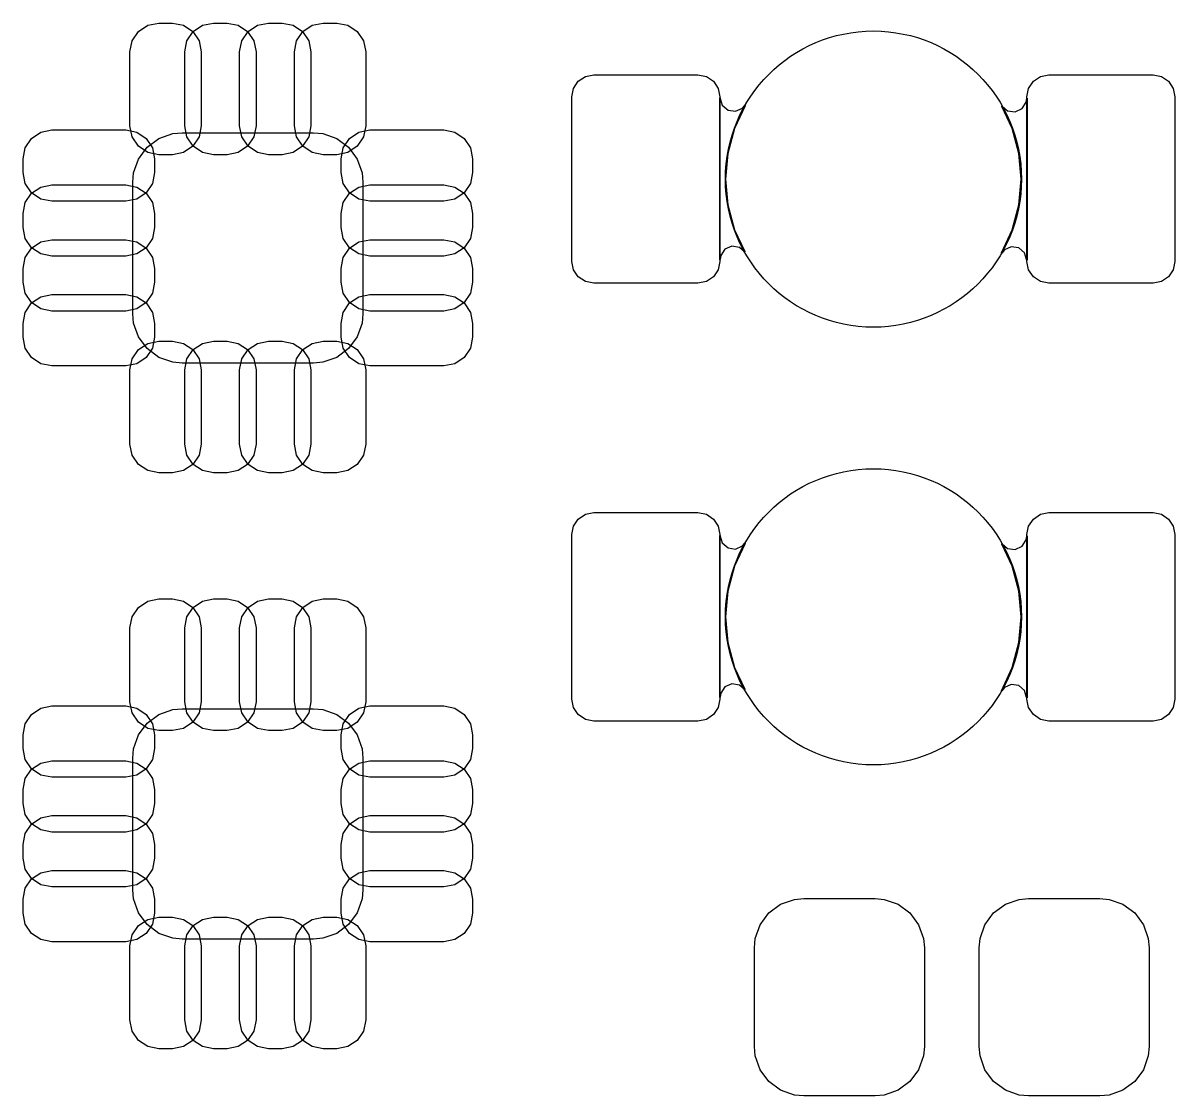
# Model space of a CAD drawing. Extents: x 4.32 to 8.86, y -5.17 to -1.84.
# Drawn here: x 8.4475 to 8.8611, y -4.2516 to -3.8665 of the extents above; entities that cross this region are included whole.
import ezdxf

# ---------------------------------------------------------------- set-up
doc = ezdxf.new("R2010")
doc.units = 0
doc.header["$MEASUREMENT"] = 0
doc.layers.add('BLACK', color=7, linetype='CONTINUOUS')

msp = doc.modelspace()

# ---------------------------------------------------------------- linework, layer by layer
at = {"layer": 'BLACK', "linetype": 'CONTINUOUS'}
for p, q in [((8.49225, -3.86732), (8.49621, -3.86654)), ((8.49621, -3.86654), (8.50113, -3.86654)), ((8.50113, -3.86654), (8.50508, -3.86732)), ((8.51194, -3.86732), (8.51589, -3.86654)), ((8.51589, -3.86654), (8.52081, -3.86654)), ((8.52081, -3.86654), (8.52477, -3.86732)), ((8.53162, -3.86732), (8.53558, -3.86654)), ((8.53558, -3.86654), (8.5405, -3.86654)), ((8.5405, -3.86654), (8.54445, -3.86732)), ((8.55131, -3.86732), (8.55526, -3.86654)), ((8.55526, -3.86654), (8.56018, -3.86654)), ((8.56018, -3.86654), (8.56414, -3.86732)), ((8.48666, -3.87292), (8.4889, -3.86956)), ((8.4889, -3.86956), (8.49225, -3.86732)), ((8.50508, -3.86732), (8.50844, -3.86956)), ((8.50635, -3.87292), (8.50859, -3.86956)), ((8.50844, -3.86956), (8.51068, -3.87292)), ((8.50859, -3.86956), (8.51194, -3.86732)), ((8.52477, -3.86732), (8.52812, -3.86956)), ((8.52603, -3.87292), (8.52827, -3.86956)), ((8.52812, -3.86956), (8.53036, -3.87292)), ((8.52827, -3.86956), (8.53162, -3.86732)), ((8.54445, -3.86732), (8.54781, -3.86956)), ((8.54572, -3.87292), (8.54796, -3.86956)), ((8.54781, -3.86956), (8.55005, -3.87292)), ((8.54796, -3.86956), (8.55131, -3.86732)), ((8.56414, -3.86732), (8.56749, -3.86956)), ((8.56749, -3.86956), (8.56973, -3.87292)), ((8.48587, -3.87687), (8.48666, -3.87292)), ((8.50556, -3.87687), (8.50635, -3.87292)), ((8.51068, -3.87292), (8.51146, -3.87687)), ((8.52524, -3.87687), (8.52603, -3.87292)), ((8.53036, -3.87292), (8.53115, -3.87687)), ((8.54493, -3.87687), (8.54572, -3.87292)), ((8.55005, -3.87292), (8.55083, -3.87687)), ((8.56973, -3.87292), (8.57052, -3.87687)), ((8.48587, -3.90344), (8.48587, -3.87687)), ((8.50556, -3.90344), (8.50556, -3.87687)), ((8.51146, -3.87687), (8.51146, -3.90344)), ((8.52524, -3.90344), (8.52524, -3.87687)), ((8.53115, -3.87687), (8.53115, -3.90344)), ((8.54493, -3.90344), (8.54493, -3.87687)), ((8.55083, -3.87687), (8.55083, -3.90344)), ((8.57052, -3.87687), (8.57052, -3.90344)), ((8.64515, -3.88999), (8.64686, -3.88744)), ((8.64686, -3.88744), (8.64941, -3.88573)), ((8.64941, -3.88573), (8.65242, -3.88513)), ((8.65242, -3.88513), (8.68983, -3.88513)), ((8.68983, -3.88513), (8.69284, -3.88573)), ((8.69284, -3.88573), (8.69539, -3.88744)), ((8.69539, -3.88744), (8.6971, -3.88999)), ((8.80854, -3.88999), (8.81024, -3.88744)), ((8.81024, -3.88744), (8.8128, -3.88573)), ((8.8128, -3.88573), (8.81581, -3.88513)), ((8.81581, -3.88513), (8.85321, -3.88513)), ((8.85321, -3.88513), (8.85623, -3.88573)), ((8.85623, -3.88573), (8.85878, -3.88744)), ((8.85878, -3.88744), (8.86049, -3.88999)), ((8.64455, -3.89301), (8.64515, -3.88999)), ((8.6971, -3.88999), (8.6977, -3.89301)), ((8.80794, -3.89301), (8.80854, -3.88999)), ((8.86049, -3.88999), (8.86109, -3.89301)), ((8.64455, -3.95206), (8.64455, -3.89301)), ((8.69762, -3.89342), (8.69766, -3.89335)), ((8.69762, -3.95139), (8.69762, -3.89342)), ((8.69766, -3.89335), (8.69774, -3.89335)), ((8.6977, -3.89301), (8.6977, -3.95206)), ((8.69774, -3.89335), (8.69778, -3.8934)), ((8.69778, -3.8934), (8.6978, -3.89347)), ((8.6978, -3.89347), (8.6978, -3.89348)), ((8.6978, -3.89348), (8.69781, -3.89359)), ((8.69781, -3.89359), (8.69783, -3.8936)), ((8.69783, -3.8936), (8.69784, -3.89362)), ((8.69784, -3.89362), (8.69855, -3.89604)), ((8.69855, -3.89604), (8.70061, -3.89782)), ((8.8062, -3.89723), (8.80767, -3.89492)), ((8.80767, -3.89492), (8.80786, -3.89357)), ((8.80786, -3.89357), (8.80791, -3.8935)), ((8.80791, -3.8935), (8.80799, -3.89352)), ((8.80794, -3.95206), (8.80794, -3.89301)), ((8.80799, -3.89352), (8.80802, -3.89358)), ((8.80802, -3.89358), (8.80802, -3.95159)), ((8.86109, -3.89301), (8.86109, -3.95206)), ((8.70061, -3.89782), (8.70331, -3.89821)), ((8.70675, -3.89624), (8.70295, -3.90438)), ((8.70331, -3.89821), (8.7058, -3.89707)), ((8.7058, -3.89707), (8.70662, -3.89615)), ((8.70662, -3.89615), (8.70669, -3.89613)), ((8.70669, -3.89613), (8.70675, -3.89618)), ((8.70675, -3.89618), (8.70675, -3.89624)), ((8.79898, -3.89635), (8.79906, -3.89631)), ((8.79898, -3.89643), (8.79898, -3.89635)), ((8.80269, -3.90438), (8.79898, -3.89643)), ((8.79906, -3.89631), (8.7991, -3.89633)), ((8.7991, -3.89633), (8.80102, -3.89799)), ((8.80102, -3.89799), (8.80372, -3.89837)), ((8.80372, -3.89837), (8.8062, -3.89723)), ((8.48666, -3.9074), (8.48587, -3.90344)), ((8.50635, -3.9074), (8.50556, -3.90344)), ((8.51146, -3.90344), (8.51068, -3.9074)), ((8.52603, -3.9074), (8.52524, -3.90344)), ((8.53115, -3.90344), (8.53036, -3.9074)), ((8.54572, -3.9074), (8.54493, -3.90344)), ((8.55083, -3.90344), (8.55005, -3.9074)), ((8.57052, -3.90344), (8.56973, -3.9074)), ((8.70295, -3.90438), (8.70055, -3.91332)), ((8.80508, -3.91332), (8.80269, -3.90438)), ((8.44827, -3.9113), (8.45051, -3.90795)), ((8.45051, -3.90795), (8.45387, -3.90571)), ((8.45387, -3.90571), (8.45782, -3.90492)), ((8.45782, -3.90492), (8.4844, -3.90492)), ((8.4844, -3.90492), (8.48835, -3.90571)), ((8.4889, -3.91075), (8.48666, -3.9074)), ((8.48835, -3.90571), (8.4917, -3.90795)), ((8.4917, -3.90795), (8.49395, -3.9113)), ((8.49205, -3.91109), (8.49628, -3.90796)), ((8.49628, -3.90796), (8.50125, -3.90622)), ((8.50125, -3.90622), (8.50457, -3.90591)), ((8.50457, -3.90591), (8.55182, -3.90591)), ((8.50859, -3.91075), (8.50635, -3.9074)), ((8.51068, -3.9074), (8.50844, -3.91075)), ((8.52827, -3.91075), (8.52603, -3.9074)), ((8.53036, -3.9074), (8.52812, -3.91075)), ((8.54796, -3.91075), (8.54572, -3.9074)), ((8.55005, -3.9074), (8.54781, -3.91075)), ((8.55182, -3.90591), (8.55514, -3.90622)), ((8.55514, -3.90622), (8.56011, -3.90796)), ((8.56011, -3.90796), (8.56435, -3.91109)), ((8.56245, -3.9113), (8.56469, -3.90795)), ((8.56469, -3.90795), (8.56804, -3.90571)), ((8.56973, -3.9074), (8.56749, -3.91075)), ((8.56804, -3.90571), (8.572, -3.90492)), ((8.572, -3.90492), (8.59857, -3.90492)), ((8.59857, -3.90492), (8.60253, -3.90571)), ((8.60253, -3.90571), (8.60588, -3.90795)), ((8.60588, -3.90795), (8.60812, -3.9113)), ((8.44749, -3.91526), (8.44827, -3.9113)), ((8.49225, -3.91299), (8.4889, -3.91075)), ((8.48892, -3.91533), (8.49205, -3.91109)), ((8.49395, -3.9113), (8.49473, -3.91526)), ((8.50844, -3.91075), (8.50508, -3.91299)), ((8.51194, -3.91299), (8.50859, -3.91075)), ((8.52812, -3.91075), (8.52477, -3.91299)), ((8.53162, -3.91299), (8.52827, -3.91075)), ((8.54781, -3.91075), (8.54445, -3.91299)), ((8.55131, -3.91299), (8.54796, -3.91075)), ((8.56166, -3.91526), (8.56245, -3.9113)), ((8.56749, -3.91075), (8.56414, -3.91299)), ((8.56435, -3.91109), (8.56748, -3.91533)), ((8.60812, -3.9113), (8.60891, -3.91526)), ((8.44749, -3.92018), (8.44749, -3.91526)), ((8.48717, -3.9203), (8.48892, -3.91533)), ((8.49621, -3.91378), (8.49225, -3.91299)), ((8.49473, -3.91526), (8.49473, -3.92018)), ((8.50113, -3.91378), (8.49621, -3.91378)), ((8.50508, -3.91299), (8.50113, -3.91378)), ((8.51589, -3.91378), (8.51194, -3.91299)), ((8.52081, -3.91378), (8.51589, -3.91378)), ((8.52477, -3.91299), (8.52081, -3.91378)), ((8.53558, -3.91378), (8.53162, -3.91299)), ((8.5405, -3.91378), (8.53558, -3.91378)), ((8.54445, -3.91299), (8.5405, -3.91378)), ((8.55526, -3.91378), (8.55131, -3.91299)), ((8.56018, -3.91378), (8.55526, -3.91378)), ((8.56414, -3.91299), (8.56018, -3.91378)), ((8.56166, -3.92018), (8.56166, -3.91526)), ((8.56748, -3.91533), (8.56922, -3.9203)), ((8.60891, -3.91526), (8.60891, -3.92018)), ((8.70055, -3.91332), (8.69975, -3.92254)), ((8.80589, -3.92254), (8.80508, -3.91332)), ((8.44827, -3.92413), (8.44749, -3.92018)), ((8.48686, -3.92362), (8.48717, -3.9203)), ((8.49473, -3.92018), (8.49395, -3.92413)), ((8.56245, -3.92413), (8.56166, -3.92018)), ((8.56922, -3.9203), (8.56954, -3.92362)), ((8.60891, -3.92018), (8.60812, -3.92413)), ((8.45051, -3.92748), (8.44827, -3.92413)), ((8.45387, -3.92539), (8.45782, -3.92461)), ((8.45782, -3.92461), (8.4844, -3.92461)), ((8.4844, -3.92461), (8.48835, -3.92539)), ((8.48686, -3.97087), (8.48686, -3.92362)), ((8.49395, -3.92413), (8.4917, -3.92748)), ((8.56469, -3.92748), (8.56245, -3.92413)), ((8.56804, -3.92539), (8.572, -3.92461)), ((8.56954, -3.92362), (8.56954, -3.97087)), ((8.572, -3.92461), (8.59857, -3.92461)), ((8.59857, -3.92461), (8.60253, -3.92539)), ((8.60812, -3.92413), (8.60588, -3.92748)), ((8.69975, -3.92254), (8.70055, -3.93175)), ((8.80508, -3.93175), (8.80589, -3.92254)), ((8.44827, -3.93099), (8.45051, -3.92763)), ((8.45051, -3.92763), (8.45387, -3.92539)), ((8.45387, -3.92973), (8.45051, -3.92748)), ((8.48835, -3.92539), (8.4917, -3.92763)), ((8.4917, -3.92748), (8.48835, -3.92973)), ((8.4917, -3.92763), (8.49395, -3.93099)), ((8.56245, -3.93099), (8.56469, -3.92763)), ((8.56469, -3.92763), (8.56804, -3.92539)), ((8.56804, -3.92973), (8.56469, -3.92748)), ((8.60253, -3.92539), (8.60588, -3.92763)), ((8.60588, -3.92748), (8.60253, -3.92973)), ((8.60588, -3.92763), (8.60812, -3.93099)), ((8.44749, -3.93494), (8.44827, -3.93099)), ((8.45782, -3.93051), (8.45387, -3.92973)), ((8.4844, -3.93051), (8.45782, -3.93051)), ((8.48835, -3.92973), (8.4844, -3.93051)), ((8.49395, -3.93099), (8.49473, -3.93494)), ((8.56166, -3.93494), (8.56245, -3.93099)), ((8.572, -3.93051), (8.56804, -3.92973)), ((8.59857, -3.93051), (8.572, -3.93051)), ((8.60253, -3.92973), (8.59857, -3.93051)), ((8.60812, -3.93099), (8.60891, -3.93494)), ((8.70055, -3.93175), (8.70295, -3.94069)), ((8.80269, -3.94069), (8.80508, -3.93175)), ((8.44749, -3.93986), (8.44749, -3.93494)), ((8.49473, -3.93494), (8.49473, -3.93986)), ((8.56166, -3.93986), (8.56166, -3.93494)), ((8.60891, -3.93494), (8.60891, -3.93986)), ((8.44827, -3.94382), (8.44749, -3.93986)), ((8.49473, -3.93986), (8.49395, -3.94382)), ((8.56245, -3.94382), (8.56166, -3.93986)), ((8.60891, -3.93986), (8.60812, -3.94382)), ((8.70295, -3.94069), (8.7066, -3.94853)), ((8.79879, -3.94904), (8.80269, -3.94069)), ((8.45051, -3.94717), (8.44827, -3.94382)), ((8.45051, -3.94732), (8.45387, -3.94508)), ((8.45387, -3.94508), (8.45782, -3.94429)), ((8.45782, -3.94429), (8.4844, -3.94429)), ((8.4844, -3.94429), (8.48835, -3.94508)), ((8.48835, -3.94508), (8.4917, -3.94732)), ((8.49395, -3.94382), (8.4917, -3.94717)), ((8.56469, -3.94717), (8.56245, -3.94382)), ((8.56469, -3.94732), (8.56804, -3.94508)), ((8.56804, -3.94508), (8.572, -3.94429)), ((8.572, -3.94429), (8.59857, -3.94429)), ((8.59857, -3.94429), (8.60253, -3.94508)), ((8.60253, -3.94508), (8.60588, -3.94732)), ((8.60812, -3.94382), (8.60588, -3.94717)), ((8.44827, -3.95067), (8.45051, -3.94732)), ((8.45387, -3.94941), (8.45051, -3.94717)), ((8.45782, -3.9502), (8.45387, -3.94941)), ((8.48835, -3.94941), (8.4844, -3.9502)), ((8.4917, -3.94717), (8.48835, -3.94941)), ((8.4917, -3.94732), (8.49395, -3.95067)), ((8.56245, -3.95067), (8.56469, -3.94732)), ((8.56804, -3.94941), (8.56469, -3.94717)), ((8.572, -3.9502), (8.56804, -3.94941)), ((8.60253, -3.94941), (8.59857, -3.9502)), ((8.60588, -3.94717), (8.60253, -3.94941)), ((8.60588, -3.94732), (8.60812, -3.95067)), ((8.69953, -3.94766), (8.69801, -3.94993)), ((8.70204, -3.94658), (8.69953, -3.94766)), ((8.70473, -3.94703), (8.70204, -3.94658)), ((8.70648, -3.94862), (8.70473, -3.94703)), ((8.70653, -3.94864), (8.70648, -3.94862)), ((8.7066, -3.9486), (8.70653, -3.94864)), ((8.7066, -3.94853), (8.7066, -3.9486)), ((8.79879, -3.94911), (8.79879, -3.94904)), ((8.79885, -3.94916), (8.79879, -3.94911)), ((8.79892, -3.94913), (8.79885, -3.94916)), ((8.79984, -3.94794), (8.79892, -3.94913)), ((8.80233, -3.9468), (8.79984, -3.94794)), ((8.80503, -3.94719), (8.80233, -3.9468)), ((8.80709, -3.94898), (8.80503, -3.94719)), ((8.80781, -3.95144), (8.80709, -3.94898)), ((8.44749, -3.95463), (8.44827, -3.95067)), ((8.4844, -3.9502), (8.45782, -3.9502)), ((8.49395, -3.95067), (8.49473, -3.95463)), ((8.56166, -3.95463), (8.56245, -3.95067)), ((8.59857, -3.9502), (8.572, -3.9502)), ((8.60812, -3.95067), (8.60891, -3.95463)), ((8.64515, -3.95508), (8.64455, -3.95206)), ((8.6977, -3.95206), (8.6971, -3.95508)), ((8.69765, -3.95145), (8.69762, -3.95139)), ((8.69773, -3.95146), (8.69765, -3.95145)), ((8.69778, -3.9514), (8.69773, -3.95146)), ((8.69801, -3.94993), (8.69778, -3.9514)), ((8.80782, -3.95146), (8.80781, -3.95144)), ((8.80782, -3.95148), (8.80782, -3.95146)), ((8.80783, -3.9515), (8.80782, -3.95148)), ((8.80786, -3.95162), (8.80783, -3.9515)), ((8.8079, -3.95166), (8.80786, -3.95162)), ((8.80798, -3.95166), (8.8079, -3.95166)), ((8.80854, -3.95508), (8.80794, -3.95206)), ((8.80802, -3.95159), (8.80798, -3.95166)), ((8.86109, -3.95206), (8.86049, -3.95508)), ((8.44749, -3.95955), (8.44749, -3.95463)), ((8.49473, -3.95463), (8.49473, -3.95955)), ((8.56166, -3.95955), (8.56166, -3.95463)), ((8.60891, -3.95463), (8.60891, -3.95955)), ((8.64686, -3.95763), (8.64515, -3.95508)), ((8.64941, -3.95934), (8.64686, -3.95763)), ((8.69539, -3.95763), (8.69284, -3.95934)), ((8.6971, -3.95508), (8.69539, -3.95763)), ((8.81024, -3.95763), (8.80854, -3.95508)), ((8.8128, -3.95934), (8.81024, -3.95763)), ((8.85878, -3.95763), (8.85623, -3.95934)), ((8.86049, -3.95508), (8.85878, -3.95763)), ((8.44827, -3.9635), (8.44749, -3.95955)), ((8.49473, -3.95955), (8.49395, -3.9635)), ((8.56245, -3.9635), (8.56166, -3.95955)), ((8.60891, -3.95955), (8.60812, -3.9635)), ((8.65242, -3.95994), (8.64941, -3.95934)), ((8.68983, -3.95994), (8.65242, -3.95994)), ((8.69284, -3.95934), (8.68983, -3.95994)), ((8.81581, -3.95994), (8.8128, -3.95934)), ((8.85321, -3.95994), (8.81581, -3.95994)), ((8.85623, -3.95934), (8.85321, -3.95994)), ((8.45051, -3.96685), (8.44827, -3.9635)), ((8.45051, -3.967), (8.45387, -3.96476)), ((8.45387, -3.96476), (8.45782, -3.96398)), ((8.45782, -3.96398), (8.4844, -3.96398)), ((8.4844, -3.96398), (8.48835, -3.96476)), ((8.48835, -3.96476), (8.4917, -3.967)), ((8.49395, -3.9635), (8.4917, -3.96685)), ((8.56469, -3.96685), (8.56245, -3.9635)), ((8.56469, -3.967), (8.56804, -3.96476)), ((8.56804, -3.96476), (8.572, -3.96398)), ((8.572, -3.96398), (8.59857, -3.96398)), ((8.59857, -3.96398), (8.60253, -3.96476)), ((8.60253, -3.96476), (8.60588, -3.967)), ((8.60812, -3.9635), (8.60588, -3.96685)), ((8.44749, -3.97431), (8.44827, -3.97036)), ((8.44827, -3.97036), (8.45051, -3.967)), ((8.45387, -3.9691), (8.45051, -3.96685)), ((8.45782, -3.96988), (8.45387, -3.9691)), ((8.4844, -3.96988), (8.45782, -3.96988)), ((8.48835, -3.9691), (8.4844, -3.96988)), ((8.4917, -3.96685), (8.48835, -3.9691)), ((8.4917, -3.967), (8.49395, -3.97036)), ((8.49395, -3.97036), (8.49473, -3.97431)), ((8.56166, -3.97431), (8.56245, -3.97036)), ((8.56245, -3.97036), (8.56469, -3.967)), ((8.56804, -3.9691), (8.56469, -3.96685)), ((8.572, -3.96988), (8.56804, -3.9691)), ((8.59857, -3.96988), (8.572, -3.96988)), ((8.60253, -3.9691), (8.59857, -3.96988)), ((8.60588, -3.96685), (8.60253, -3.9691)), ((8.60588, -3.967), (8.60812, -3.97036)), ((8.60812, -3.97036), (8.60891, -3.97431)), ((8.44749, -3.97923), (8.44749, -3.97431)), ((8.48717, -3.97419), (8.48686, -3.97087)), ((8.48892, -3.97916), (8.48717, -3.97419)), ((8.49473, -3.97431), (8.49473, -3.97923)), ((8.56166, -3.97923), (8.56166, -3.97431)), ((8.56922, -3.97419), (8.56748, -3.97916)), ((8.56954, -3.97087), (8.56922, -3.97419)), ((8.60891, -3.97431), (8.60891, -3.97923)), ((8.44827, -3.98319), (8.44749, -3.97923)), ((8.4889, -3.98374), (8.49225, -3.9815)), ((8.49205, -3.98339), (8.48892, -3.97916)), ((8.49225, -3.9815), (8.49621, -3.98071)), ((8.49473, -3.97923), (8.49395, -3.98319)), ((8.49621, -3.98071), (8.50113, -3.98071)), ((8.50113, -3.98071), (8.50508, -3.9815)), ((8.50508, -3.9815), (8.50844, -3.98374)), ((8.50859, -3.98374), (8.51194, -3.9815)), ((8.51194, -3.9815), (8.51589, -3.98071)), ((8.51589, -3.98071), (8.52081, -3.98071)), ((8.52081, -3.98071), (8.52477, -3.9815)), ((8.52477, -3.9815), (8.52812, -3.98374)), ((8.52827, -3.98374), (8.53162, -3.9815)), ((8.53162, -3.9815), (8.53558, -3.98071)), ((8.53558, -3.98071), (8.5405, -3.98071)), ((8.5405, -3.98071), (8.54445, -3.9815)), ((8.54445, -3.9815), (8.54781, -3.98374)), ((8.54796, -3.98374), (8.55131, -3.9815)), ((8.55131, -3.9815), (8.55526, -3.98071)), ((8.55526, -3.98071), (8.56018, -3.98071)), ((8.56018, -3.98071), (8.56414, -3.9815)), ((8.56245, -3.98319), (8.56166, -3.97923)), ((8.56414, -3.9815), (8.56749, -3.98374)), ((8.56748, -3.97916), (8.56435, -3.98339)), ((8.60891, -3.97923), (8.60812, -3.98319)), ((8.45051, -3.98654), (8.44827, -3.98319)), ((8.45387, -3.98878), (8.45051, -3.98654)), ((8.48587, -3.99104), (8.48666, -3.98709)), ((8.48666, -3.98709), (8.4889, -3.98374)), ((8.4917, -3.98654), (8.48835, -3.98878)), ((8.49395, -3.98319), (8.4917, -3.98654)), ((8.49628, -3.98652), (8.49205, -3.98339)), ((8.50125, -3.98827), (8.49628, -3.98652)), ((8.50556, -3.99104), (8.50635, -3.98709)), ((8.50635, -3.98709), (8.50859, -3.98374)), ((8.50844, -3.98374), (8.51068, -3.98709)), ((8.51068, -3.98709), (8.51146, -3.99104)), ((8.52524, -3.99104), (8.52603, -3.98709)), ((8.52603, -3.98709), (8.52827, -3.98374)), ((8.52812, -3.98374), (8.53036, -3.98709)), ((8.53036, -3.98709), (8.53115, -3.99104)), ((8.54493, -3.99104), (8.54572, -3.98709)), ((8.54572, -3.98709), (8.54796, -3.98374)), ((8.54781, -3.98374), (8.55005, -3.98709)), ((8.55005, -3.98709), (8.55083, -3.99104)), ((8.56011, -3.98652), (8.55514, -3.98827)), ((8.56435, -3.98339), (8.56011, -3.98652)), ((8.56469, -3.98654), (8.56245, -3.98319)), ((8.56804, -3.98878), (8.56469, -3.98654)), ((8.56749, -3.98374), (8.56973, -3.98709)), ((8.56973, -3.98709), (8.57052, -3.99104)), ((8.60588, -3.98654), (8.60253, -3.98878)), ((8.60812, -3.98319), (8.60588, -3.98654)), ((8.45782, -3.98957), (8.45387, -3.98878)), ((8.4844, -3.98957), (8.45782, -3.98957)), ((8.48835, -3.98878), (8.4844, -3.98957)), ((8.48587, -4.01762), (8.48587, -3.99104)), ((8.50457, -3.98858), (8.50125, -3.98827)), ((8.55182, -3.98858), (8.50457, -3.98858)), ((8.50556, -4.01762), (8.50556, -3.99104)), ((8.51146, -3.99104), (8.51146, -4.01762)), ((8.52524, -4.01762), (8.52524, -3.99104)), ((8.53115, -3.99104), (8.53115, -4.01762)), ((8.54493, -4.01762), (8.54493, -3.99104)), ((8.55083, -3.99104), (8.55083, -4.01762)), ((8.55514, -3.98827), (8.55182, -3.98858)), ((8.572, -3.98957), (8.56804, -3.98878)), ((8.57052, -3.99104), (8.57052, -4.01762)), ((8.59857, -3.98957), (8.572, -3.98957)), ((8.60253, -3.98878), (8.59857, -3.98957)), ((8.48666, -4.02157), (8.48587, -4.01762)), ((8.50635, -4.02157), (8.50556, -4.01762)), ((8.51146, -4.01762), (8.51068, -4.02157)), ((8.52603, -4.02157), (8.52524, -4.01762)), ((8.53115, -4.01762), (8.53036, -4.02157)), ((8.54572, -4.02157), (8.54493, -4.01762)), ((8.55083, -4.01762), (8.55005, -4.02157)), ((8.57052, -4.01762), (8.56973, -4.02157)), ((8.4889, -4.02493), (8.48666, -4.02157)), ((8.50859, -4.02493), (8.50635, -4.02157)), ((8.51068, -4.02157), (8.50844, -4.02493)), ((8.52827, -4.02493), (8.52603, -4.02157)), ((8.53036, -4.02157), (8.52812, -4.02493)), ((8.54796, -4.02493), (8.54572, -4.02157)), ((8.55005, -4.02157), (8.54781, -4.02493)), ((8.56973, -4.02157), (8.56749, -4.02493)), ((8.49225, -4.02717), (8.4889, -4.02493)), ((8.49621, -4.02795), (8.49225, -4.02717)), ((8.50113, -4.02795), (8.49621, -4.02795)), ((8.50508, -4.02717), (8.50113, -4.02795)), ((8.50844, -4.02493), (8.50508, -4.02717)), ((8.51194, -4.02717), (8.50859, -4.02493)), ((8.51589, -4.02795), (8.51194, -4.02717)), ((8.52081, -4.02795), (8.51589, -4.02795)), ((8.52477, -4.02717), (8.52081, -4.02795)), ((8.52812, -4.02493), (8.52477, -4.02717)), ((8.53162, -4.02717), (8.52827, -4.02493)), ((8.53558, -4.02795), (8.53162, -4.02717)), ((8.5405, -4.02795), (8.53558, -4.02795)), ((8.54445, -4.02717), (8.5405, -4.02795)), ((8.54781, -4.02493), (8.54445, -4.02717)), ((8.55131, -4.02717), (8.54796, -4.02493)), ((8.55526, -4.02795), (8.55131, -4.02717)), ((8.56018, -4.02795), (8.55526, -4.02795)), ((8.56414, -4.02717), (8.56018, -4.02795)), ((8.56749, -4.02493), (8.56414, -4.02717)), ((8.64515, -4.04708), (8.64686, -4.04453)), ((8.64686, -4.04453), (8.64941, -4.04282)), ((8.64941, -4.04282), (8.65242, -4.04222)), ((8.65242, -4.04222), (8.68983, -4.04222)), ((8.68983, -4.04222), (8.69284, -4.04282)), ((8.69284, -4.04282), (8.69539, -4.04453)), ((8.69539, -4.04453), (8.6971, -4.04708)), ((8.80854, -4.04708), (8.81024, -4.04453)), ((8.81024, -4.04453), (8.8128, -4.04282)), ((8.8128, -4.04282), (8.81581, -4.04222)), ((8.81581, -4.04222), (8.85321, -4.04222)), ((8.85321, -4.04222), (8.85623, -4.04282)), ((8.85623, -4.04282), (8.85878, -4.04453)), ((8.85878, -4.04453), (8.86049, -4.04708)), ((8.64455, -4.05009), (8.64515, -4.04708)), ((8.6971, -4.04708), (8.6977, -4.05009)), ((8.80794, -4.05009), (8.80854, -4.04708)), ((8.86049, -4.04708), (8.86109, -4.05009)), ((8.64455, -4.10915), (8.64455, -4.05009)), ((8.69762, -4.05051), (8.69766, -4.05044)), ((8.69762, -4.10848), (8.69762, -4.05051)), ((8.69766, -4.05044), (8.69774, -4.05044)), ((8.6977, -4.05009), (8.6977, -4.10915)), ((8.69774, -4.05044), (8.69778, -4.05048)), ((8.69778, -4.05048), (8.6978, -4.05056)), ((8.6978, -4.05056), (8.6978, -4.05057)), ((8.6978, -4.05057), (8.69781, -4.05068)), ((8.69781, -4.05068), (8.69783, -4.05069)), ((8.69783, -4.05069), (8.69784, -4.05071)), ((8.69784, -4.05071), (8.69855, -4.05312)), ((8.69855, -4.05312), (8.70061, -4.05491)), ((8.7058, -4.05416), (8.70662, -4.05324)), ((8.70662, -4.05324), (8.70669, -4.05321)), ((8.70669, -4.05321), (8.70675, -4.05327)), ((8.70675, -4.05327), (8.70675, -4.05332)), ((8.8062, -4.05431), (8.80767, -4.05201)), ((8.80767, -4.05201), (8.80786, -4.05065)), ((8.80786, -4.05065), (8.80791, -4.05059)), ((8.80791, -4.05059), (8.80799, -4.0506)), ((8.80794, -4.10915), (8.80794, -4.05009)), ((8.80799, -4.0506), (8.80802, -4.05066)), ((8.80802, -4.05066), (8.80802, -4.10868)), ((8.86109, -4.05009), (8.86109, -4.10915)), ((8.70061, -4.05491), (8.70331, -4.0553)), ((8.70675, -4.05332), (8.70295, -4.06147)), ((8.70331, -4.0553), (8.7058, -4.05416)), ((8.79898, -4.05343), (8.79906, -4.0534)), ((8.79898, -4.05351), (8.79898, -4.05343)), ((8.80269, -4.06147), (8.79898, -4.05351)), ((8.79906, -4.0534), (8.7991, -4.05342)), ((8.7991, -4.05342), (8.80102, -4.05507)), ((8.80102, -4.05507), (8.80372, -4.05545)), ((8.80372, -4.05545), (8.8062, -4.05431)), ((8.70295, -4.06147), (8.70055, -4.07041)), ((8.80508, -4.07041), (8.80269, -4.06147)), ((8.49225, -4.07402), (8.49621, -4.07323)), ((8.49621, -4.07323), (8.50113, -4.07323)), ((8.50113, -4.07323), (8.50508, -4.07402)), ((8.51194, -4.07402), (8.51589, -4.07323)), ((8.51589, -4.07323), (8.52081, -4.07323)), ((8.52081, -4.07323), (8.52477, -4.07402)), ((8.53162, -4.07402), (8.53558, -4.07323)), ((8.53558, -4.07323), (8.5405, -4.07323)), ((8.5405, -4.07323), (8.54445, -4.07402)), ((8.55131, -4.07402), (8.55526, -4.07323)), ((8.55526, -4.07323), (8.56018, -4.07323)), ((8.56018, -4.07323), (8.56414, -4.07402)), ((8.70055, -4.07041), (8.69975, -4.07962)), ((8.80589, -4.07962), (8.80508, -4.07041)), ((8.48666, -4.07961), (8.4889, -4.07626)), ((8.4889, -4.07626), (8.49225, -4.07402)), ((8.50508, -4.07402), (8.50844, -4.07626)), ((8.50635, -4.07961), (8.50859, -4.07626)), ((8.50844, -4.07626), (8.51068, -4.07961)), ((8.50859, -4.07626), (8.51194, -4.07402)), ((8.52477, -4.07402), (8.52812, -4.07626)), ((8.52603, -4.07961), (8.52827, -4.07626)), ((8.52812, -4.07626), (8.53036, -4.07961)), ((8.52827, -4.07626), (8.53162, -4.07402)), ((8.54445, -4.07402), (8.54781, -4.07626)), ((8.54572, -4.07961), (8.54796, -4.07626)), ((8.54781, -4.07626), (8.55005, -4.07961)), ((8.54796, -4.07626), (8.55131, -4.07402)), ((8.56414, -4.07402), (8.56749, -4.07626)), ((8.56749, -4.07626), (8.56973, -4.07961)), ((8.48587, -4.08356), (8.48666, -4.07961)), ((8.50556, -4.08356), (8.50635, -4.07961)), ((8.51068, -4.07961), (8.51146, -4.08356)), ((8.52524, -4.08356), (8.52603, -4.07961)), ((8.53036, -4.07961), (8.53115, -4.08356)), ((8.54493, -4.08356), (8.54572, -4.07961)), ((8.55005, -4.07961), (8.55083, -4.08356)), ((8.56973, -4.07961), (8.57052, -4.08356)), ((8.69975, -4.07962), (8.70055, -4.08884)), ((8.80508, -4.08884), (8.80589, -4.07962)), ((8.48587, -4.11014), (8.48587, -4.08356)), ((8.50556, -4.11014), (8.50556, -4.08356)), ((8.51146, -4.08356), (8.51146, -4.11014)), ((8.52524, -4.11014), (8.52524, -4.08356)), ((8.53115, -4.08356), (8.53115, -4.11014)), ((8.54493, -4.11014), (8.54493, -4.08356)), ((8.55083, -4.08356), (8.55083, -4.11014)), ((8.57052, -4.08356), (8.57052, -4.11014)), ((8.70055, -4.08884), (8.70295, -4.09777)), ((8.80269, -4.09777), (8.80508, -4.08884)), ((8.70295, -4.09777), (8.7066, -4.10561)), ((8.79879, -4.10613), (8.80269, -4.09777)), ((8.69801, -4.10702), (8.69778, -4.10849)), ((8.69953, -4.10475), (8.69801, -4.10702)), ((8.70204, -4.10367), (8.69953, -4.10475)), ((8.70473, -4.10412), (8.70204, -4.10367)), ((8.70648, -4.1057), (8.70473, -4.10412)), ((8.70653, -4.10572), (8.70648, -4.1057)), ((8.7066, -4.10569), (8.70653, -4.10572)), ((8.7066, -4.10561), (8.7066, -4.10569)), ((8.79879, -4.10619), (8.79879, -4.10613)), ((8.79885, -4.10624), (8.79879, -4.10619)), ((8.79892, -4.10621), (8.79885, -4.10624)), ((8.79984, -4.10502), (8.79892, -4.10621)), ((8.80233, -4.10389), (8.79984, -4.10502)), ((8.80503, -4.10428), (8.80233, -4.10389)), ((8.80709, -4.10606), (8.80503, -4.10428)), ((8.80781, -4.10853), (8.80709, -4.10606)), ((8.48666, -4.11409), (8.48587, -4.11014)), ((8.50635, -4.11409), (8.50556, -4.11014)), ((8.51146, -4.11014), (8.51068, -4.11409)), ((8.52603, -4.11409), (8.52524, -4.11014)), ((8.53115, -4.11014), (8.53036, -4.11409)), ((8.54572, -4.11409), (8.54493, -4.11014)), ((8.55083, -4.11014), (8.55005, -4.11409)), ((8.57052, -4.11014), (8.56973, -4.11409)), ((8.64515, -4.11216), (8.64455, -4.10915)), ((8.6977, -4.10915), (8.6971, -4.11216)), ((8.69765, -4.10854), (8.69762, -4.10848)), ((8.69773, -4.10855), (8.69765, -4.10854)), ((8.69778, -4.10849), (8.69773, -4.10855)), ((8.80782, -4.10855), (8.80781, -4.10853)), ((8.80782, -4.10857), (8.80782, -4.10855)), ((8.80783, -4.10858), (8.80782, -4.10857)), ((8.80786, -4.1087), (8.80783, -4.10858)), ((8.8079, -4.10875), (8.80786, -4.1087)), ((8.80798, -4.10875), (8.8079, -4.10875)), ((8.80854, -4.11216), (8.80794, -4.10915)), ((8.80802, -4.10868), (8.80798, -4.10875)), ((8.86109, -4.10915), (8.86049, -4.11216)), ((8.44827, -4.11799), (8.45051, -4.11464)), ((8.45051, -4.11464), (8.45387, -4.1124)), ((8.45387, -4.1124), (8.45782, -4.11161)), ((8.45782, -4.11161), (8.4844, -4.11161)), ((8.4844, -4.11161), (8.48835, -4.1124)), ((8.4889, -4.11745), (8.48666, -4.11409)), ((8.48835, -4.1124), (8.4917, -4.11464)), ((8.4917, -4.11464), (8.49395, -4.11799)), ((8.49205, -4.11779), (8.49628, -4.11466)), ((8.49628, -4.11466), (8.50125, -4.11291)), ((8.50125, -4.11291), (8.50457, -4.1126)), ((8.50457, -4.1126), (8.55182, -4.1126)), ((8.50859, -4.11745), (8.50635, -4.11409)), ((8.51068, -4.11409), (8.50844, -4.11745)), ((8.52827, -4.11745), (8.52603, -4.11409)), ((8.53036, -4.11409), (8.52812, -4.11745)), ((8.54796, -4.11745), (8.54572, -4.11409)), ((8.55005, -4.11409), (8.54781, -4.11745)), ((8.55182, -4.1126), (8.55514, -4.11291)), ((8.55514, -4.11291), (8.56011, -4.11466)), ((8.56011, -4.11466), (8.56435, -4.11779)), ((8.56245, -4.11799), (8.56469, -4.11464)), ((8.56469, -4.11464), (8.56804, -4.1124)), ((8.56973, -4.11409), (8.56749, -4.11745)), ((8.56804, -4.1124), (8.572, -4.11161)), ((8.572, -4.11161), (8.59857, -4.11161)), ((8.59857, -4.11161), (8.60253, -4.1124)), ((8.60253, -4.1124), (8.60588, -4.11464)), ((8.60588, -4.11464), (8.60812, -4.11799)), ((8.64686, -4.11472), (8.64515, -4.11216)), ((8.64941, -4.11642), (8.64686, -4.11472)), ((8.69539, -4.11472), (8.69284, -4.11642)), ((8.6971, -4.11216), (8.69539, -4.11472)), ((8.81024, -4.11472), (8.80854, -4.11216)), ((8.8128, -4.11642), (8.81024, -4.11472)), ((8.85878, -4.11472), (8.85623, -4.11642)), ((8.86049, -4.11216), (8.85878, -4.11472)), ((8.44749, -4.12195), (8.44827, -4.11799)), ((8.49225, -4.11969), (8.4889, -4.11745)), ((8.48892, -4.12202), (8.49205, -4.11779)), ((8.49395, -4.11799), (8.49473, -4.12195)), ((8.50844, -4.11745), (8.50508, -4.11969)), ((8.51194, -4.11969), (8.50859, -4.11745)), ((8.52812, -4.11745), (8.52477, -4.11969)), ((8.53162, -4.11969), (8.52827, -4.11745)), ((8.54781, -4.11745), (8.54445, -4.11969)), ((8.55131, -4.11969), (8.54796, -4.11745)), ((8.56166, -4.12195), (8.56245, -4.11799)), ((8.56749, -4.11745), (8.56414, -4.11969)), ((8.56435, -4.11779), (8.56748, -4.12202)), ((8.60812, -4.11799), (8.60891, -4.12195)), ((8.65242, -4.11702), (8.64941, -4.11642)), ((8.68983, -4.11702), (8.65242, -4.11702)), ((8.69284, -4.11642), (8.68983, -4.11702)), ((8.81581, -4.11702), (8.8128, -4.11642)), ((8.85321, -4.11702), (8.81581, -4.11702)), ((8.85623, -4.11642), (8.85321, -4.11702)), ((8.44749, -4.12687), (8.44749, -4.12195)), ((8.48717, -4.127), (8.48892, -4.12202)), ((8.49621, -4.12047), (8.49225, -4.11969)), ((8.49473, -4.12195), (8.49473, -4.12687)), ((8.50113, -4.12047), (8.49621, -4.12047)), ((8.50508, -4.11969), (8.50113, -4.12047)), ((8.51589, -4.12047), (8.51194, -4.11969)), ((8.52081, -4.12047), (8.51589, -4.12047)), ((8.52477, -4.11969), (8.52081, -4.12047)), ((8.53558, -4.12047), (8.53162, -4.11969)), ((8.5405, -4.12047), (8.53558, -4.12047)), ((8.54445, -4.11969), (8.5405, -4.12047)), ((8.55526, -4.12047), (8.55131, -4.11969)), ((8.56018, -4.12047), (8.55526, -4.12047)), ((8.56414, -4.11969), (8.56018, -4.12047)), ((8.56166, -4.12687), (8.56166, -4.12195)), ((8.56748, -4.12202), (8.56922, -4.127)), ((8.60891, -4.12195), (8.60891, -4.12687)), ((8.44827, -4.13082), (8.44749, -4.12687)), ((8.48686, -4.13031), (8.48717, -4.127)), ((8.49473, -4.12687), (8.49395, -4.13082)), ((8.56245, -4.13082), (8.56166, -4.12687)), ((8.56922, -4.127), (8.56954, -4.13031)), ((8.60891, -4.12687), (8.60812, -4.13082)), ((8.45051, -4.13418), (8.44827, -4.13082)), ((8.45387, -4.13209), (8.45782, -4.1313)), ((8.45782, -4.1313), (8.4844, -4.1313)), ((8.4844, -4.1313), (8.48835, -4.13209)), ((8.48686, -4.17756), (8.48686, -4.13031)), ((8.49395, -4.13082), (8.4917, -4.13418)), ((8.56469, -4.13418), (8.56245, -4.13082)), ((8.56804, -4.13209), (8.572, -4.1313)), ((8.56954, -4.13031), (8.56954, -4.17756)), ((8.572, -4.1313), (8.59857, -4.1313)), ((8.59857, -4.1313), (8.60253, -4.13209)), ((8.60812, -4.13082), (8.60588, -4.13418)), ((8.44827, -4.13768), (8.45051, -4.13433)), ((8.45051, -4.13433), (8.45387, -4.13209)), ((8.45387, -4.13642), (8.45051, -4.13418)), ((8.48835, -4.13209), (8.4917, -4.13433)), ((8.4917, -4.13418), (8.48835, -4.13642)), ((8.4917, -4.13433), (8.49395, -4.13768)), ((8.56245, -4.13768), (8.56469, -4.13433)), ((8.56469, -4.13433), (8.56804, -4.13209)), ((8.56804, -4.13642), (8.56469, -4.13418)), ((8.60253, -4.13209), (8.60588, -4.13433)), ((8.60588, -4.13418), (8.60253, -4.13642)), ((8.60588, -4.13433), (8.60812, -4.13768)), ((8.44749, -4.14163), (8.44827, -4.13768)), ((8.45782, -4.1372), (8.45387, -4.13642)), ((8.4844, -4.1372), (8.45782, -4.1372)), ((8.48835, -4.13642), (8.4844, -4.1372)), ((8.49395, -4.13768), (8.49473, -4.14163)), ((8.56166, -4.14163), (8.56245, -4.13768)), ((8.572, -4.1372), (8.56804, -4.13642)), ((8.59857, -4.1372), (8.572, -4.1372)), ((8.60253, -4.13642), (8.59857, -4.1372)), ((8.60812, -4.13768), (8.60891, -4.14163)), ((8.44749, -4.14656), (8.44749, -4.14163)), ((8.49473, -4.14163), (8.49473, -4.14656)), ((8.56166, -4.14656), (8.56166, -4.14163)), ((8.60891, -4.14163), (8.60891, -4.14656)), ((8.44827, -4.15051), (8.44749, -4.14656)), ((8.49473, -4.14656), (8.49395, -4.15051)), ((8.56245, -4.15051), (8.56166, -4.14656)), ((8.60891, -4.14656), (8.60812, -4.15051)), ((8.45051, -4.15386), (8.44827, -4.15051)), ((8.45051, -4.15401), (8.45387, -4.15177)), ((8.45387, -4.15177), (8.45782, -4.15098)), ((8.45782, -4.15098), (8.4844, -4.15098)), ((8.4844, -4.15098), (8.48835, -4.15177)), ((8.48835, -4.15177), (8.4917, -4.15401)), ((8.49395, -4.15051), (8.4917, -4.15386)), ((8.56469, -4.15386), (8.56245, -4.15051)), ((8.56469, -4.15401), (8.56804, -4.15177)), ((8.56804, -4.15177), (8.572, -4.15098)), ((8.572, -4.15098), (8.59857, -4.15098)), ((8.59857, -4.15098), (8.60253, -4.15177)), ((8.60253, -4.15177), (8.60588, -4.15401)), ((8.60812, -4.15051), (8.60588, -4.15386)), ((8.44827, -4.15736), (8.45051, -4.15401)), ((8.45387, -4.1561), (8.45051, -4.15386)), ((8.45782, -4.15689), (8.45387, -4.1561)), ((8.48835, -4.1561), (8.4844, -4.15689)), ((8.4917, -4.15386), (8.48835, -4.1561)), ((8.4917, -4.15401), (8.49395, -4.15736)), ((8.56245, -4.15736), (8.56469, -4.15401)), ((8.56804, -4.1561), (8.56469, -4.15386)), ((8.572, -4.15689), (8.56804, -4.1561)), ((8.60253, -4.1561), (8.59857, -4.15689)), ((8.60588, -4.15386), (8.60253, -4.1561)), ((8.60588, -4.15401), (8.60812, -4.15736)), ((8.44749, -4.16132), (8.44827, -4.15736)), ((8.4844, -4.15689), (8.45782, -4.15689)), ((8.49395, -4.15736), (8.49473, -4.16132)), ((8.56166, -4.16132), (8.56245, -4.15736)), ((8.59857, -4.15689), (8.572, -4.15689)), ((8.60812, -4.15736), (8.60891, -4.16132)), ((8.44749, -4.16624), (8.44749, -4.16132)), ((8.49473, -4.16132), (8.49473, -4.16624)), ((8.56166, -4.16624), (8.56166, -4.16132)), ((8.60891, -4.16132), (8.60891, -4.16624)), ((8.44827, -4.1702), (8.44749, -4.16624)), ((8.49473, -4.16624), (8.49395, -4.1702)), ((8.56245, -4.1702), (8.56166, -4.16624)), ((8.60891, -4.16624), (8.60812, -4.1702)), ((8.45051, -4.17355), (8.44827, -4.1702)), ((8.45051, -4.1737), (8.45387, -4.17146)), ((8.45387, -4.17146), (8.45782, -4.17067)), ((8.45782, -4.17067), (8.4844, -4.17067)), ((8.4844, -4.17067), (8.48835, -4.17146)), ((8.48835, -4.17146), (8.4917, -4.1737)), ((8.49395, -4.1702), (8.4917, -4.17355)), ((8.56469, -4.17355), (8.56245, -4.1702)), ((8.56469, -4.1737), (8.56804, -4.17146)), ((8.56804, -4.17146), (8.572, -4.17067)), ((8.572, -4.17067), (8.59857, -4.17067)), ((8.59857, -4.17067), (8.60253, -4.17146)), ((8.60253, -4.17146), (8.60588, -4.1737)), ((8.60812, -4.1702), (8.60588, -4.17355)), ((8.44749, -4.181), (8.44827, -4.17705)), ((8.44827, -4.17705), (8.45051, -4.1737)), ((8.45387, -4.17579), (8.45051, -4.17355)), ((8.45782, -4.17657), (8.45387, -4.17579)), ((8.4844, -4.17657), (8.45782, -4.17657)), ((8.48835, -4.17579), (8.4844, -4.17657)), ((8.4917, -4.17355), (8.48835, -4.17579)), ((8.4917, -4.1737), (8.49395, -4.17705)), ((8.49395, -4.17705), (8.49473, -4.181)), ((8.56166, -4.181), (8.56245, -4.17705)), ((8.56245, -4.17705), (8.56469, -4.1737)), ((8.56804, -4.17579), (8.56469, -4.17355)), ((8.572, -4.17657), (8.56804, -4.17579)), ((8.59857, -4.17657), (8.572, -4.17657)), ((8.60253, -4.17579), (8.59857, -4.17657)), ((8.60588, -4.17355), (8.60253, -4.17579)), ((8.60588, -4.1737), (8.60812, -4.17705)), ((8.60812, -4.17705), (8.60891, -4.181)), ((8.44749, -4.18593), (8.44749, -4.181)), ((8.48717, -4.18088), (8.48686, -4.17756)), ((8.48892, -4.18585), (8.48717, -4.18088)), ((8.49473, -4.181), (8.49473, -4.18593)), ((8.56166, -4.18593), (8.56166, -4.181)), ((8.56922, -4.18088), (8.56748, -4.18585)), ((8.56954, -4.17756), (8.56922, -4.18088)), ((8.60891, -4.181), (8.60891, -4.18593)), ((8.71951, -4.18277), (8.72448, -4.18102)), ((8.72448, -4.18102), (8.7278, -4.18071)), ((8.7278, -4.18071), (8.75339, -4.18071)), ((8.75339, -4.18071), (8.75671, -4.18102)), ((8.75671, -4.18102), (8.76168, -4.18277)), ((8.80022, -4.18277), (8.80519, -4.18102)), ((8.80519, -4.18102), (8.80851, -4.18071)), ((8.80851, -4.18071), (8.8341, -4.18071)), ((8.8341, -4.18071), (8.83742, -4.18102)), ((8.83742, -4.18102), (8.84239, -4.18277)), ((8.71528, -4.1859), (8.71951, -4.18277)), ((8.76168, -4.18277), (8.76592, -4.1859)), ((8.79598, -4.1859), (8.80022, -4.18277)), ((8.84239, -4.18277), (8.84663, -4.1859)), ((8.44827, -4.18988), (8.44749, -4.18593)), ((8.4889, -4.19043), (8.49225, -4.18819)), ((8.49205, -4.19009), (8.48892, -4.18585)), ((8.49225, -4.18819), (8.49621, -4.1874)), ((8.49473, -4.18593), (8.49395, -4.18988)), ((8.49621, -4.1874), (8.50113, -4.1874)), ((8.50113, -4.1874), (8.50508, -4.18819)), ((8.50508, -4.18819), (8.50844, -4.19043)), ((8.50859, -4.19043), (8.51194, -4.18819)), ((8.51194, -4.18819), (8.51589, -4.1874)), ((8.51589, -4.1874), (8.52081, -4.1874)), ((8.52081, -4.1874), (8.52477, -4.18819)), ((8.52477, -4.18819), (8.52812, -4.19043)), ((8.52827, -4.19043), (8.53162, -4.18819)), ((8.53162, -4.18819), (8.53558, -4.1874)), ((8.53558, -4.1874), (8.5405, -4.1874)), ((8.5405, -4.1874), (8.54445, -4.18819)), ((8.54445, -4.18819), (8.54781, -4.19043)), ((8.54796, -4.19043), (8.55131, -4.18819)), ((8.55131, -4.18819), (8.55526, -4.1874)), ((8.55526, -4.1874), (8.56018, -4.1874)), ((8.56018, -4.1874), (8.56414, -4.18819)), ((8.56245, -4.18988), (8.56166, -4.18593)), ((8.56414, -4.18819), (8.56749, -4.19043)), ((8.56748, -4.18585), (8.56435, -4.19009)), ((8.60891, -4.18593), (8.60812, -4.18988)), ((8.71215, -4.19014), (8.71528, -4.1859)), ((8.76592, -4.1859), (8.76905, -4.19014)), ((8.79285, -4.19014), (8.79598, -4.1859)), ((8.84663, -4.1859), (8.84976, -4.19014)), ((8.45051, -4.19323), (8.44827, -4.18988)), ((8.45387, -4.19547), (8.45051, -4.19323)), ((8.48587, -4.19774), (8.48666, -4.19378)), ((8.48666, -4.19378), (8.4889, -4.19043)), ((8.4917, -4.19323), (8.48835, -4.19547)), ((8.49395, -4.18988), (8.4917, -4.19323)), ((8.49628, -4.19322), (8.49205, -4.19009)), ((8.50125, -4.19496), (8.49628, -4.19322)), ((8.50556, -4.19774), (8.50635, -4.19378)), ((8.50635, -4.19378), (8.50859, -4.19043)), ((8.50844, -4.19043), (8.51068, -4.19378)), ((8.51068, -4.19378), (8.51146, -4.19774)), ((8.52524, -4.19774), (8.52603, -4.19378)), ((8.52603, -4.19378), (8.52827, -4.19043)), ((8.52812, -4.19043), (8.53036, -4.19378)), ((8.53036, -4.19378), (8.53115, -4.19774)), ((8.54493, -4.19774), (8.54572, -4.19378)), ((8.54572, -4.19378), (8.54796, -4.19043)), ((8.54781, -4.19043), (8.55005, -4.19378)), ((8.55005, -4.19378), (8.55083, -4.19774)), ((8.56011, -4.19322), (8.55514, -4.19496)), ((8.56435, -4.19009), (8.56011, -4.19322)), ((8.56469, -4.19323), (8.56245, -4.18988)), ((8.56804, -4.19547), (8.56469, -4.19323)), ((8.56749, -4.19043), (8.56973, -4.19378)), ((8.56973, -4.19378), (8.57052, -4.19774)), ((8.60588, -4.19323), (8.60253, -4.19547)), ((8.60812, -4.18988), (8.60588, -4.19323)), ((8.7104, -4.19511), (8.71215, -4.19014)), ((8.76905, -4.19014), (8.7708, -4.19511)), ((8.79111, -4.19511), (8.79285, -4.19014)), ((8.84976, -4.19014), (8.8515, -4.19511)), ((8.45782, -4.19626), (8.45387, -4.19547)), ((8.4844, -4.19626), (8.45782, -4.19626)), ((8.48835, -4.19547), (8.4844, -4.19626)), ((8.48587, -4.22431), (8.48587, -4.19774)), ((8.50457, -4.19528), (8.50125, -4.19496)), ((8.55182, -4.19528), (8.50457, -4.19528)), ((8.50556, -4.22431), (8.50556, -4.19774)), ((8.51146, -4.19774), (8.51146, -4.22431)), ((8.52524, -4.22431), (8.52524, -4.19774)), ((8.53115, -4.19774), (8.53115, -4.22431)), ((8.54493, -4.22431), (8.54493, -4.19774)), ((8.55083, -4.19774), (8.55083, -4.22431)), ((8.55514, -4.19496), (8.55182, -4.19528)), ((8.572, -4.19626), (8.56804, -4.19547)), ((8.57052, -4.19774), (8.57052, -4.22431)), ((8.59857, -4.19626), (8.572, -4.19626)), ((8.60253, -4.19547), (8.59857, -4.19626)), ((8.71009, -4.19843), (8.7104, -4.19511)), ((8.7708, -4.19511), (8.77111, -4.19843)), ((8.79079, -4.19843), (8.79111, -4.19511)), ((8.8515, -4.19511), (8.85182, -4.19843)), ((8.71009, -4.23386), (8.71009, -4.19843)), ((8.77111, -4.19843), (8.77111, -4.23386)), ((8.79079, -4.23386), (8.79079, -4.19843)), ((8.85182, -4.19843), (8.85182, -4.23386)), ((8.48666, -4.22827), (8.48587, -4.22431)), ((8.50635, -4.22827), (8.50556, -4.22431)), ((8.51146, -4.22431), (8.51068, -4.22827)), ((8.52603, -4.22827), (8.52524, -4.22431)), ((8.53115, -4.22431), (8.53036, -4.22827)), ((8.54572, -4.22827), (8.54493, -4.22431)), ((8.55083, -4.22431), (8.55005, -4.22827)), ((8.57052, -4.22431), (8.56973, -4.22827)), ((8.4889, -4.23162), (8.48666, -4.22827)), ((8.50859, -4.23162), (8.50635, -4.22827)), ((8.51068, -4.22827), (8.50844, -4.23162)), ((8.52827, -4.23162), (8.52603, -4.22827)), ((8.53036, -4.22827), (8.52812, -4.23162)), ((8.54796, -4.23162), (8.54572, -4.22827)), ((8.55005, -4.22827), (8.54781, -4.23162)), ((8.56973, -4.22827), (8.56749, -4.23162)), ((8.49225, -4.23386), (8.4889, -4.23162)), ((8.49621, -4.23465), (8.49225, -4.23386)), ((8.50113, -4.23465), (8.49621, -4.23465)), ((8.50508, -4.23386), (8.50113, -4.23465)), ((8.50844, -4.23162), (8.50508, -4.23386)), ((8.51194, -4.23386), (8.50859, -4.23162)), ((8.51589, -4.23465), (8.51194, -4.23386)), ((8.52081, -4.23465), (8.51589, -4.23465)), ((8.52477, -4.23386), (8.52081, -4.23465)), ((8.52812, -4.23162), (8.52477, -4.23386)), ((8.53162, -4.23386), (8.52827, -4.23162)), ((8.53558, -4.23465), (8.53162, -4.23386)), ((8.5405, -4.23465), (8.53558, -4.23465)), ((8.54445, -4.23386), (8.5405, -4.23465)), ((8.54781, -4.23162), (8.54445, -4.23386)), ((8.55131, -4.23386), (8.54796, -4.23162)), ((8.55526, -4.23465), (8.55131, -4.23386)), ((8.56018, -4.23465), (8.55526, -4.23465)), ((8.56414, -4.23386), (8.56018, -4.23465)), ((8.56749, -4.23162), (8.56414, -4.23386)), ((8.7104, -4.23718), (8.71009, -4.23386)), ((8.77111, -4.23386), (8.7708, -4.23718)), ((8.79111, -4.23718), (8.79079, -4.23386)), ((8.85182, -4.23386), (8.8515, -4.23718)), ((8.71215, -4.24215), (8.7104, -4.23718)), ((8.7708, -4.23718), (8.76905, -4.24215)), ((8.79285, -4.24215), (8.79111, -4.23718)), ((8.8515, -4.23718), (8.84976, -4.24215)), ((8.71528, -4.24639), (8.71215, -4.24215)), ((8.76905, -4.24215), (8.76592, -4.24639)), ((8.79598, -4.24639), (8.79285, -4.24215)), ((8.84976, -4.24215), (8.84663, -4.24639)), ((8.71951, -4.24952), (8.71528, -4.24639)), ((8.76592, -4.24639), (8.76168, -4.24952)), ((8.80022, -4.24952), (8.79598, -4.24639)), ((8.84663, -4.24639), (8.84239, -4.24952)), ((8.72448, -4.25126), (8.71951, -4.24952)), ((8.7278, -4.25157), (8.72448, -4.25126)), ((8.75339, -4.25157), (8.7278, -4.25157)), ((8.75671, -4.25126), (8.75339, -4.25157)), ((8.76168, -4.24952), (8.75671, -4.25126)), ((8.80519, -4.25126), (8.80022, -4.24952)), ((8.80851, -4.25157), (8.80519, -4.25126)), ((8.8341, -4.25157), (8.80851, -4.25157)), ((8.83742, -4.25126), (8.8341, -4.25157)), ((8.84239, -4.24952), (8.83742, -4.25126))]:
    msp.add_line(p, q, dxfattribs=at)
at = {"layer": 'BLACK'}
for centre in [(8.75282, -3.92254), (8.75282, -4.07962)]:
    msp.add_circle(centre, 0.05315, dxfattribs=at)

doc.saveas('drawing.dxf')
